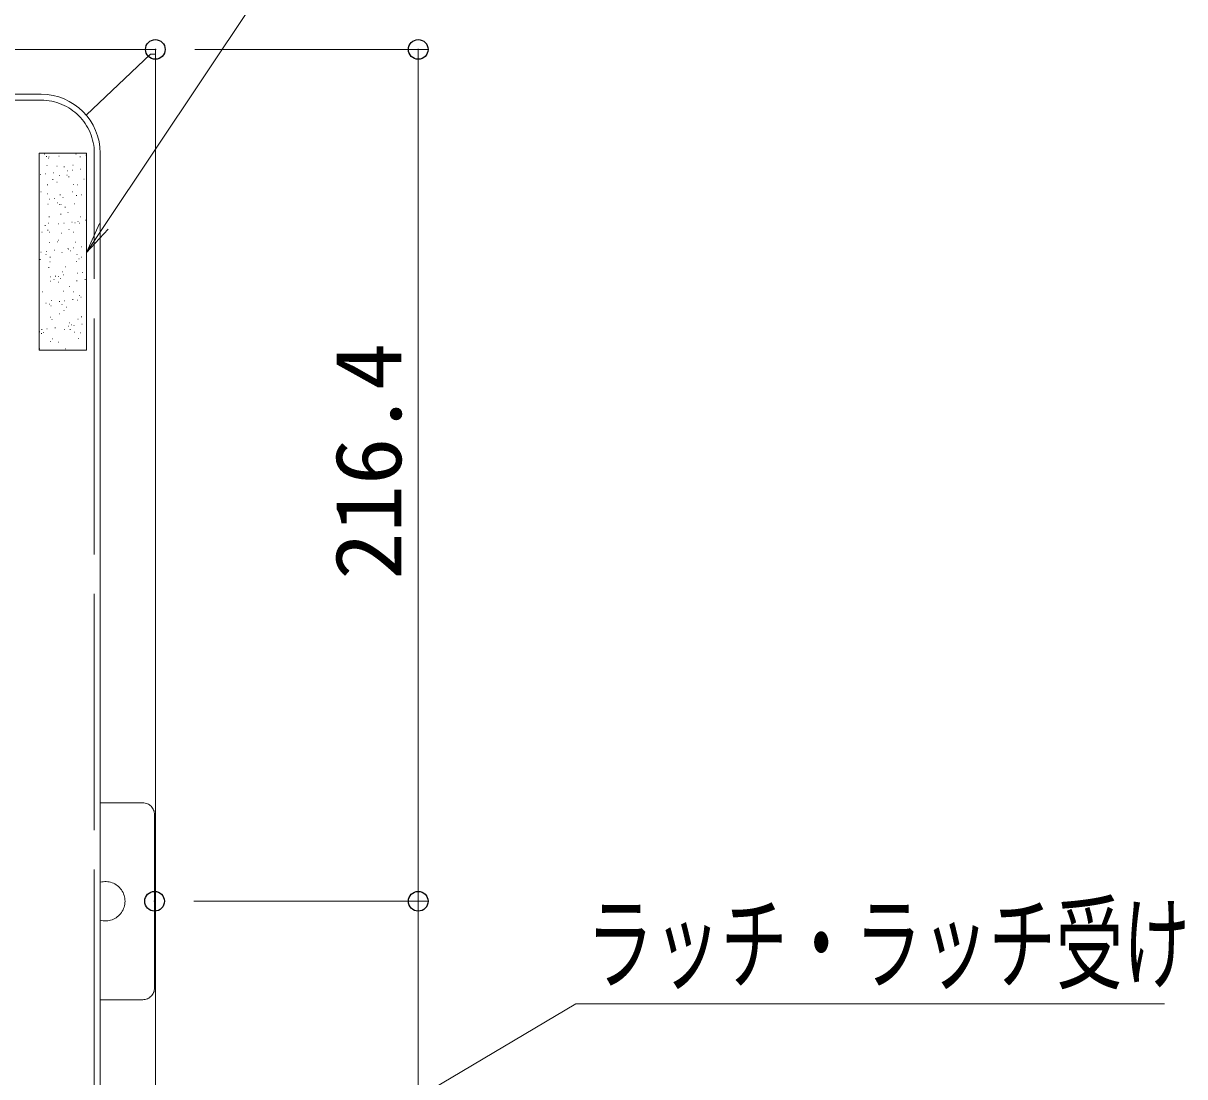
# Model space of a CAD drawing. Units: millimetres, scale not verified. Extents: x -2000 to 2000, y -1385 to 1385.
# Drawn here: x -968.6 to -673.6, y 671.2 to 938.8 of the extents above; entities that cross this region are included whole.
import ezdxf
from ezdxf.enums import TextEntityAlignment as Align

# ---------------------------------------------------------------- set-up
doc = ezdxf.new("R2010")
doc.units = ezdxf.units.MM
doc.header["$LTSCALE"] = 10
doc.header["$PDMODE"] = 32
doc.header["$PDSIZE"] = 5
doc.linetypes.add('LONG_DASHED1', pattern=[7, 6, -1])
for name, color, linetype, lineweight in [('0-2_0', 4, 'Continuous', 9), ('0-3_sunpou', 1, 'Continuous', 9), ('0-9_HIDDEN', 3, 'LONG_DASHED1', 9), ('0-A_CYA_M', 4, 'Continuous', 9), ('1-0_SUNPO', 1, 'Continuous', 9), ('1-D_6寸法', 1, 'Continuous', 9)]:
    doc.layers.add(name, color=color, linetype=linetype, lineweight=lineweight)
doc.layers.add('0-4_DEFPOINTS', color=7, linetype='Continuous')
doc.styles.add('ＭＳ ゴシック', font='')
doc.styles.get('ＭＳ ゴシック').set_extended_font_data('MS Gothic')

# ---------------------------------------------------------------- blocks, each defined once
blk = doc.blocks.new('_ORIGIN')
at = {"layer": '0-2_0', "color": 1}
blk.add_line((0, 0), (-10, 0), dxfattribs=at)
blk.add_circle((0, 0), 5, dxfattribs=at)
blk = doc.blocks.new('MLeader12')
at = {"layer": '1-D_6寸法'}
for p, q in [((-825.38, 689.72), (-678.74, 689.72)), ((-937.39, 624.95), (-930.51, 629.03))]:
    blk.add_line(p, q, dxfattribs=at)
for points in [[(-930.51, 629.03), (-828.26, 689.72), (-825.38, 689.72)], [(-929.83, 627.88), (-937.39, 624.95), (-931.19, 630.18)]]:
    blk.add_lwpolyline(points, dxfattribs=at)
at = {"layer": '1-D_6寸法', "color": 2, "style": 'ＭＳ ゴシック', "width": 0.65}
blk.add_text('ラッチ・ラッチ受け', height=19.21, dxfattribs=at).set_placement((-825.55, 689.65), align=Align.BOTTOM_LEFT)
blk = doc.blocks.new('MLeader14')
at = {"layer": '1-D_6寸法'}
for p, q in [((-894.77, 962.76), (-831.52, 962.76)), ((-952.56, 880.56), (-948.12, 887.21))]:
    blk.add_line(p, q, dxfattribs=at)
for points in [[(-948.12, 887.21), (-897.65, 962.76), (-894.77, 962.76)], [(-947.01, 886.47), (-952.56, 880.56), (-949.23, 887.95)]]:
    blk.add_lwpolyline(points, dxfattribs=at)
at = {"layer": '1-D_6寸法', "color": 2, "style": 'ＭＳ ゴシック', "width": 0.65}
blk.add_text('緩衝ゴム', height=19.21, dxfattribs=at).set_placement((-894.05, 962.8), align=Align.BOTTOM_LEFT)

msp = doc.modelspace()

# ---------------------------------------------------------------- linework, layer by layer
at = {"layer": '0-2_0'}
for p, q in [((-935.06, 932.16), (-1587.86, 932.16)), ((-936.26, 930.96), (-952.59, 915.42)), ((-935.06, 930.96), (-936.26, 930.96)), ((-935.06, 932.16), (-935.06, 930.96)), ((-935.06, 280.56), (-935.06, 930.96)), ((-1566.06, 920.76), (-964.06, 920.76)), ((-949.06, 905.76), (-949.06, 605.76))]:
    msp.add_line(p, q, dxfattribs=at)
msp.add_arc((-964.06, 905.76), 15, 0, 90, dxfattribs=at)
at = {"layer": '0-3_sunpou'}
for p, q in [((-925.26, 715.76), (-865.78, 715.76)), ((-868.28, 500.76), (-868.28, 710.76))]:
    msp.add_line(p, q, dxfattribs=at)
at = {"layer": '0-4_DEFPOINTS'}
for p in [(-935.06, 932.16), (-935.06, 932.16), (-868.28, 932.16), (-935.26, 715.76), (-868.28, 715.76)]:
    msp.add_point(p, dxfattribs=at)
at = {"layer": '0-9_HIDDEN'}
for p, q in [((-1566.06, 919.26), (-964.06, 919.26)), ((-950.56, 663.84), (-950.56, 905.76)), ((-938.26, 740.76), (-949.06, 740.76)), ((-935.26, 737.76), (-935.26, 693.76)), ((-938.26, 690.76), (-949.06, 690.76))]:
    msp.add_line(p, q, dxfattribs=at)
for centre, radius, start, end in [((-964.06, 905.76), 13.5, 0, 90), ((-938.26, 737.76), 3, 0, 90), ((-947.76, 715.76), 5, 254.9299, 105.0701), ((-938.26, 693.76), 3, 270, 0)]:
    msp.add_arc(centre, radius, start, end, dxfattribs=at)
at = {"layer": '0-A_CYA_M'}
for p, q in [((-952.56, 855.76), (-952.56, 905.76)), ((-963.19, 905.51), (-963.09, 905.51)), ((-962.75, 904.97), (-962.65, 904.97)), ((-962.29, 904.54), (-962.19, 904.54)), ((-962.12, 904.83), (-962.02, 904.83)), ((-959.6, 905.01), (-959.5, 905.01)), ((-955.28, 905.53), (-955.18, 905.53)), ((-954.21, 904.84), (-954.11, 904.84)), ((-952.73, 905.26), (-952.63, 905.26)), ((-964.32, 900.39), (-964.22, 900.39)), ((-963, 900.57), (-962.9, 900.57)), ((-962.66, 902.66), (-962.56, 902.66)), ((-960.93, 900.84), (-960.83, 900.84)), ((-960.08, 902.51), (-959.98, 902.51)), ((-959.44, 900.12), (-959.34, 900.12)), ((-958.26, 902.37), (-958.16, 902.37)), ((-957.55, 900.2), (-957.45, 900.2)), ((-957.48, 901.29), (-957.38, 901.29)), ((-956.16, 901.47), (-956.06, 901.47)), ((-956.01, 902.75), (-955.91, 902.75)), ((-954.1, 901.74), (-954, 901.74)), ((-952.57, 900.37), (-952.47, 900.37)), ((-962.5, 897.77), (-962.4, 897.77)), ((-961.14, 899.15), (-961.04, 899.15)), ((-960.07, 898.47), (-959.97, 898.47)), ((-957.08, 899.77), (-956.98, 899.77)), ((-955.85, 897.85), (-955.75, 897.85)), ((-954.87, 897.74), (-954.77, 897.74)), ((-953.23, 899.17), (-953.13, 899.17)), ((-964.12, 896), (-964.02, 896)), ((-962.51, 895.51), (-962.41, 895.51)), ((-961.98, 894.12), (-961.88, 894.12)), ((-960.66, 894.3), (-960.56, 894.3)), ((-959.28, 895.23), (-959.18, 895.23)), ((-958.59, 894.57), (-958.49, 894.57)), ((-956.21, 896.01), (-956.11, 896.01)), ((-955.14, 895.02), (-955.04, 895.02)), ((-953.82, 895.2), (-953.72, 895.2)), ((-962.34, 892.88), (-962.24, 892.88)), ((-959.98, 893.2), (-959.88, 893.2)), ((-959.51, 892.77), (-959.41, 892.77)), ((-959.09, 892.79), (-958.99, 892.79)), ((-958.02, 892.11), (-957.92, 892.11)), ((-955.69, 892.96), (-955.59, 892.96)), ((-962.07, 889.64), (-961.97, 889.64)), ((-959.12, 890.33), (-959.02, 890.33)), ((-958.31, 888.03), (-958.21, 888.03)), ((-957.3, 890.74), (-957.2, 890.74)), ((-956.25, 888.3), (-956.15, 888.3)), ((-955.53, 888.07), (-955.43, 888.07)), ((-954.77, 888.43), (-954.67, 888.43)), ((-954.16, 889.65), (-954.06, 889.65)), ((-952.8, 888.76), (-952.7, 888.76)), ((-963.88, 885.73), (-963.78, 885.73)), ((-963.09, 887.4), (-962.99, 887.4)), ((-962.41, 886.2), (-962.31, 886.2)), ((-962.18, 887.98), (-962.08, 887.98)), ((-961.94, 885.77), (-961.84, 885.77)), ((-959.64, 887.85), (-959.54, 887.85)), ((-958.96, 885.44), (-958.86, 885.44)), ((-957.04, 886.43), (-956.94, 886.43)), ((-955.97, 885.75), (-955.87, 885.75)), ((-954.3, 888), (-954.2, 888)), ((-962.02, 883.09), (-961.92, 883.09)), ((-960.02, 883.28), (-959.92, 883.28)), ((-959.73, 883.74), (-959.63, 883.74)), ((-955.37, 883.17), (-955.27, 883.17)), ((-964.13, 880.69), (-964.03, 880.69)), ((-962.9, 880.06), (-962.8, 880.06)), ((-962.81, 880.86), (-962.71, 880.86)), ((-961.83, 879.37), (-961.73, 879.37)), ((-960.74, 881.13), (-960.64, 881.13)), ((-958.8, 880.54), (-958.7, 880.54)), ((-957.29, 881.59), (-957.19, 881.59)), ((-957.2, 881.43), (-957.1, 881.43)), ((-956.73, 881), (-956.63, 881)), ((-955.97, 881.76), (-955.87, 881.76)), ((-954.99, 880.07), (-954.89, 880.07)), ((-953.92, 879.39), (-953.82, 879.39)), ((-953.91, 882.03), (-953.81, 882.03)), ((-964.37, 878.77), (-964.27, 878.77)), ((-962.16, 876.74), (-962.06, 876.74)), ((-961.86, 878.19), (-961.76, 878.19)), ((-957.97, 876.92), (-957.87, 876.92)), ((-955.21, 878.28), (-955.11, 878.28)), ((-954.52, 878.97), (-954.42, 878.97)), ((-961.79, 874.42), (-961.69, 874.42)), ((-961.7, 873.3), (-961.6, 873.3)), ((-960.84, 873.7), (-960.74, 873.7)), ((-960.47, 874.59), (-960.37, 874.59)), ((-959.63, 874.43), (-959.53, 874.43)), ((-959.16, 874), (-959.06, 874)), ((-958.64, 875.65), (-958.54, 875.65)), ((-958.4, 874.86), (-958.3, 874.86)), ((-955.05, 873.38), (-954.95, 873.38)), ((-954.95, 875.32), (-954.85, 875.32)), ((-953.63, 875.49), (-953.53, 875.49)), ((-952.93, 873.71), (-952.83, 873.71)), ((-963.83, 870.54), (-963.73, 870.54)), ((-959.77, 873.01), (-959.67, 873.01)), ((-958.48, 870.76), (-958.38, 870.76)), ((-956.95, 871.97), (-956.85, 871.97)), ((-955.92, 870.56), (-955.82, 870.56)), ((-962.9, 867.7), (-962.8, 867.7)), ((-962.06, 867.43), (-961.96, 867.43)), ((-961.54, 868.4), (-961.44, 868.4)), ((-959.45, 868.15), (-959.35, 868.15)), ((-958.13, 868.32), (-958.03, 868.32)), ((-956.06, 868.6), (-955.96, 868.6)), ((-954.89, 868.49), (-954.79, 868.49)), ((-954.42, 869.66), (-954.32, 869.66)), ((-953.96, 869.23), (-953.86, 869.23)), ((-952.61, 869.05), (-952.51, 869.05)), ((-961.59, 867), (-961.49, 867)), ((-959.38, 864.97), (-959.28, 864.97)), ((-958.79, 867.33), (-958.69, 867.33)), ((-958.32, 865.86), (-958.22, 865.86)), ((-957.72, 866.65), (-957.62, 866.65)), ((-961.78, 864.18), (-961.68, 864.18)), ((-961.38, 863.51), (-961.28, 863.51)), ((-957.11, 861.88), (-957.01, 861.88)), ((-956.85, 862.66), (-956.75, 862.66)), ((-956.39, 862.23), (-956.29, 862.23)), ((-955.78, 862.06), (-955.68, 862.06)), ((-954.73, 863.6), (-954.63, 863.6)), ((-953.87, 864.2), (-953.77, 864.2)), ((-953.72, 862.33), (-953.62, 862.33)), ((-964.49, 860.43), (-964.39, 860.43)), ((-964.02, 860), (-963.92, 860)), ((-963.94, 860.98), (-963.84, 860.98)), ((-963.58, 860.28), (-963.48, 860.28)), ((-962.62, 861.16), (-962.52, 861.16)), ((-961.22, 858.62), (-961.12, 858.62)), ((-960.56, 861.43), (-960.46, 861.43)), ((-958.16, 860.97), (-958.06, 860.97)), ((-956.74, 860.97), (-956.64, 860.97)), ((-955.67, 860.29), (-955.57, 860.29)), ((-954.57, 858.7), (-954.47, 858.7)), ((-954.18, 860.2), (-954.08, 860.2)), ((-964.56, 855.76), (-952.56, 855.76)), ((-964.49, 856.1), (-964.39, 856.1)), ((-961.81, 857.97), (-961.71, 857.97)), ((-959.72, 857.82), (-959.62, 857.82)), ((-958, 856.07), (-957.9, 856.07)), ((-953.44, 855.79), (-953.34, 855.79))]:
    msp.add_line(p, q, dxfattribs=at)
msp.add_lwpolyline([(-964.56, 855.76), (-964.56, 905.76), (-952.56, 905.76)], dxfattribs=at)
at = {"layer": '1-0_SUNPO'}
for p, q in [((-925.06, 932.16), (-865.78, 932.16)), ((-868.28, 720.76), (-868.28, 927.16)), ((-925.26, 715.76), (-865.78, 715.76))]:
    msp.add_line(p, q, dxfattribs=at)

# ---------------------------------------------------------------- block references
at = {"layer": '0-3_sunpou', "xscale": 0.5, "yscale": 0.5, "rotation": 90}
msp.add_blockref('_ORIGIN', (-868.28, 715.76), dxfattribs=at)
at = {"layer": '1-0_SUNPO', "xscale": 0.5, "yscale": 0.5}
for p, rotation in [((-868.28, 932.16), 90), ((-868.28, 715.76), 270)]:
    msp.add_blockref('_ORIGIN', p, dxfattribs=dict(at, rotation=rotation))
at = {"layer": '1-D_6寸法'}
for name in ['MLeader14', 'MLeader12']:
    msp.add_blockref(name, (0, 0), dxfattribs=at)

# ---------------------------------------------------------------- texts
at = {"layer": '1-0_SUNPO', "color": 2, "style": 'ＭＳ ゴシック', "width": 1.05}
msp.add_text('216.4', height=16.86, rotation=90, dxfattribs=at).set_placement((-867.54, 797.41), align=Align.BOTTOM_LEFT)

doc.saveas('drawing.dxf')
